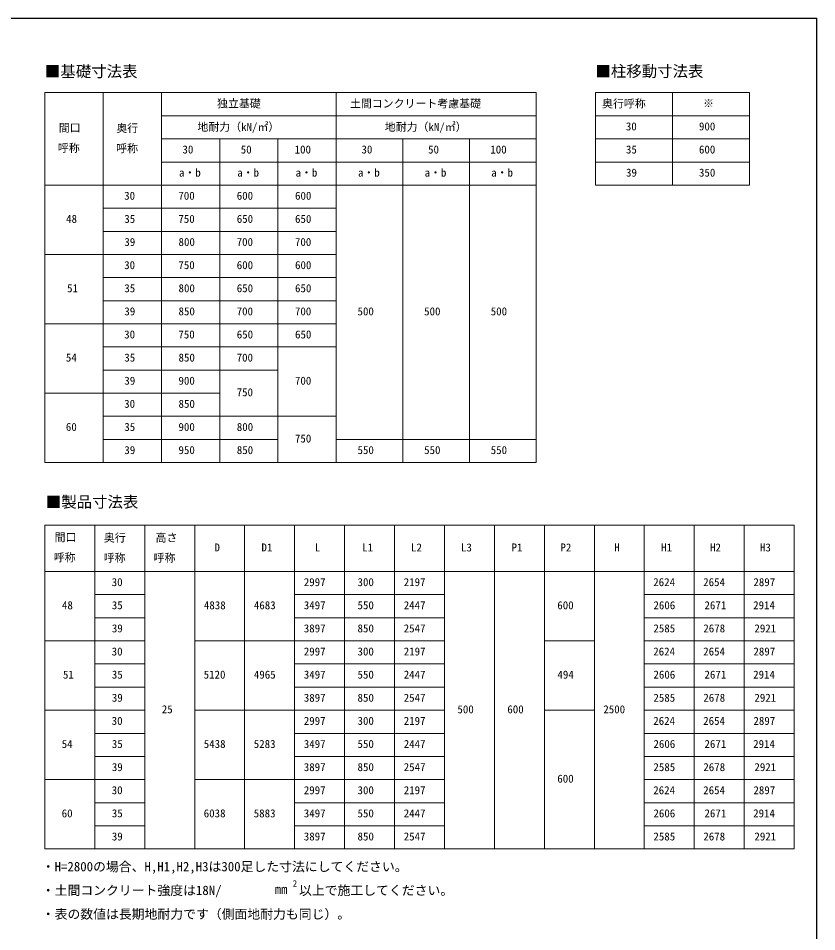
# Model space of a CAD drawing. Units: millimetres, scale not verified. Extents: x -700 to 700, y -1044 to 1038.
# Drawn here: x 79 to 700, y 285 to 996 of the extents above; entities that cross this region are included whole.
import ezdxf
from ezdxf.enums import TextEntityAlignment as Align

# ---------------------------------------------------------------- set-up
doc = ezdxf.new("R2010")
doc.units = ezdxf.units.MM
doc.header["$LTSCALE"] = 6
doc.layers.add('0-1_TABLE1', color=7, linetype='Continuous', lineweight=18)
doc.layers.add('0-2_USER1', color=3, linetype='Continuous')
doc.layers.add('0-9_YKK_ZWAK', color=7, linetype='Continuous')
doc.styles.add('ＭＳ ゴシック', font='')
doc.styles.get('ＭＳ ゴシック').set_extended_font_data('MS Gothic')

msp = doc.modelspace()

# ---------------------------------------------------------------- linework, layer by layer
at = {"layer": '0-1_TABLE1'}
for p, q in [((99.264, 938.492), (481.584, 938.492)), ((99.264, 938.492), (99.264, 650.492)), ((144.624, 938.492), (144.624, 650.492)), ((189.984, 938.492), (189.984, 650.492)), ((527.737, 938.492), (527.737, 866.492)), ((587.737, 938.492), (587.737, 866.492)), ((647.737, 938.492), (647.737, 866.492)), ((189.984, 920.492), (481.584, 920.492)), ((527.737, 920.492), (647.737, 920.492)), ((189.984, 902.492), (481.584, 902.492)), ((235.344, 902.492), (235.344, 650.492)), ((280.704, 902.492), (280.704, 650.492)), ((377.904, 902.492), (377.904, 650.492)), ((429.744, 902.492), (429.744, 650.492)), ((527.737, 902.492), (647.737, 902.492)), ((189.984, 884.492), (481.584, 884.492)), ((527.737, 884.492), (647.737, 884.492)), ((99.264, 866.492), (481.584, 866.492)), ((527.737, 866.492), (647.737, 866.492)), ((144.624, 848.492), (326.064, 848.492)), ((144.624, 830.492), (326.064, 830.492)), ((99.264, 812.492), (326.064, 812.492)), ((144.624, 794.492), (326.064, 794.492)), ((144.624, 776.492), (326.064, 776.492)), ((99.264, 758.492), (326.064, 758.492)), ((144.624, 740.492), (326.064, 740.492)), ((144.624, 722.492), (280.704, 722.492)), ((99.264, 704.492), (235.344, 704.492)), ((144.624, 686.492), (326.064, 686.492)), ((144.624, 668.492), (280.704, 668.492)), ((326.064, 668.492), (481.584, 668.492)), ((99.264, 601.678), (682.464, 601.678)), ((99.264, 601.678), (99.264, 349.678)), ((138.144, 601.678), (138.144, 349.678)), ((177.024, 601.678), (177.024, 349.678)), ((215.904, 601.678), (215.904, 349.678)), ((254.784, 601.678), (254.784, 349.678)), ((293.664, 601.678), (293.664, 349.678)), ((332.544, 601.678), (332.544, 349.678)), ((371.424, 601.678), (371.424, 349.678)), ((410.304, 601.678), (410.304, 349.678)), ((449.184, 601.678), (449.184, 349.678)), ((488.064, 601.678), (488.064, 349.678)), ((526.944, 601.678), (526.944, 349.678)), ((565.824, 601.678), (565.824, 349.678)), ((604.704, 601.678), (604.704, 349.678)), ((643.584, 601.678), (643.584, 349.678)), ((682.464, 601.678), (682.464, 349.678)), ((99.264, 565.678), (682.464, 565.678)), ((138.144, 547.678), (177.024, 547.678)), ((293.664, 547.678), (410.304, 547.678)), ((565.824, 547.678), (682.464, 547.678)), ((138.144, 529.678), (177.024, 529.678)), ((293.664, 529.678), (410.304, 529.678)), ((565.824, 529.678), (682.464, 529.678)), ((99.264, 511.678), (177.024, 511.678)), ((215.904, 511.678), (410.304, 511.678)), ((488.064, 511.678), (526.944, 511.678)), ((565.824, 511.678), (682.464, 511.678)), ((138.144, 493.678), (177.024, 493.678)), ((293.664, 493.678), (410.304, 493.678)), ((565.824, 493.678), (682.464, 493.678)), ((138.144, 475.678), (177.024, 475.678)), ((293.664, 475.678), (410.304, 475.678)), ((565.824, 475.678), (682.464, 475.678)), ((99.264, 457.678), (177.024, 457.678)), ((215.904, 457.678), (410.304, 457.678)), ((488.064, 457.678), (526.944, 457.678)), ((565.824, 457.678), (682.464, 457.678)), ((138.144, 439.678), (177.024, 439.678)), ((293.664, 439.678), (410.304, 439.678)), ((565.824, 439.678), (682.464, 439.678)), ((138.144, 421.678), (177.024, 421.678)), ((293.664, 421.678), (410.304, 421.678)), ((565.824, 421.678), (682.464, 421.678)), ((99.264, 403.678), (177.024, 403.678)), ((215.904, 403.678), (410.304, 403.678)), ((565.824, 403.678), (682.464, 403.678)), ((138.144, 385.678), (177.024, 385.678)), ((293.664, 385.678), (410.304, 385.678)), ((565.824, 385.678), (682.464, 385.678)), ((138.144, 367.678), (177.024, 367.678)), ((293.664, 367.678), (410.304, 367.678)), ((565.824, 367.678), (682.464, 367.678))]:
    msp.add_line(p, q, dxfattribs=at)
for points in [[(326.064, 938.492), (326.064, 668.492), (326.064, 650.492)], [(481.584, 938.492), (481.584, 902.492), (481.584, 650.492)], [(527.737, 938.492), (587.737, 938.492), (647.737, 938.492)], [(99.264, 650.492), (144.624, 650.492), (481.584, 650.492)], [(99.264, 349.678), (138.144, 349.678), (177.024, 349.678), (293.664, 349.678), (449.184, 349.678), (565.824, 349.678), (682.464, 349.678)]]:
    msp.add_lwpolyline(points, dxfattribs=at)
at = {"layer": '0-9_YKK_ZWAK'}
msp.add_line((-700, 996.4), (700, 996.4), dxfattribs=at)
msp.add_lwpolyline([(-700, -1043.6), (700, -1043.6), (700, 996.4)], dxfattribs=at)

# ---------------------------------------------------------------- texts
at = {"layer": '0-1_TABLE1', "style": 'ＭＳ ゴシック'}
for s, p in [('独立基礎', (233.297, 925.024)), ('土間コンクリート考慮基礎', (336.717, 925.024)), ('奥行呼称', (532.938, 924.976)), ('※', (611.556, 925.145)), ('間口', (110.112, 906.098)), ('奥行', (154.916, 905.808)), ('地耐力（kN/㎡）', (218.011, 906.831)), ('地耐力（kN/㎡）', (363.811, 906.831)), ('30', (551.459, 907.242)), ('900', (608.344, 907.242)), ('呼称', (109.435, 890.434)), ('呼称', (154.795, 890.144)), ('30', (206.385, 889.242)), ('50', (251.745, 889.242)), ('100', (293.677, 889.242)), ('30', (345.705, 889.242)), ('50', (397.545, 889.242)), ('100', (445.957, 889.242)), ('35', (551.556, 889.242)), ('600', (608.344, 889.242)), ('a・b', (203.657, 871.242)), ('a・b', (249.017, 871.242)), ('a・b', (294.377, 871.242)), ('a・b', (342.977, 871.242)), ('a・b', (394.817, 871.242)), ('a・b', (446.657, 871.242)), ('39', (551.58, 871.242)), ('350', (608.368, 871.242)), ('30', (161.025, 853.242)), ('700', (203.198, 853.242)), ('600', (248.63, 853.242)), ('600', (293.99, 853.242)), ('48', (115.835, 835.242)), ('35', (161.122, 835.242)), ('750', (203.198, 835.242)), ('650', (248.63, 835.242)), ('650', (293.99, 835.242)), ('39', (161.146, 817.242)), ('800', (203.319, 817.242)), ('700', (248.558, 817.242)), ('700', (293.918, 817.242)), ('30', (161.025, 799.242)), ('750', (203.198, 799.242)), ('600', (248.63, 799.242)), ('600', (293.99, 799.242)), ('51', (116.607, 781.242)), ('35', (161.122, 781.242)), ('800', (203.319, 781.242)), ('650', (248.63, 781.242)), ('650', (293.99, 781.242)), ('39', (161.146, 763.242)), ('850', (203.319, 763.242)), ('700', (248.558, 763.242)), ('700', (293.918, 763.242)), ('500', (342.615, 763.242)), ('500', (394.455, 763.242)), ('500', (446.295, 763.242)), ('30', (161.025, 745.242)), ('750', (203.198, 745.242)), ('650', (248.63, 745.242)), ('650', (293.99, 745.242)), ('54', (115.641, 727.242)), ('35', (161.122, 727.242)), ('850', (203.319, 727.242)), ('700', (248.558, 727.242)), ('39', (161.146, 709.242)), ('900', (203.27, 709.242)), ('700', (293.918, 709.242)), ('750', (248.558, 700.242)), ('30', (161.025, 691.242)), ('850', (203.319, 691.242)), ('60', (115.641, 673.242)), ('35', (161.122, 673.242)), ('900', (203.27, 673.242)), ('800', (248.679, 673.242)), ('750', (293.918, 664.242)), ('39', (161.146, 655.242)), ('950', (203.27, 655.242)), ('850', (248.679, 655.242)), ('550', (342.615, 655.242)), ('550', (394.455, 655.242)), ('550', (446.295, 655.242)), ('間口', (106.872, 587.284)), ('奥行', (145.196, 586.994)), ('高さ', (185.477, 587.019)), ('D', (231.311, 579.428)), ('D1', (267.873, 579.428)), ('L', (309.361, 579.428)), ('L1', (346.237, 579.428)), ('L2', (384.272, 579.428)), ('L3', (423.152, 579.428)), ('P1', (462.49, 579.428)), ('P2', (500.525, 579.428)), ('H', (542.424, 579.428)), ('H1', (578.937, 579.428)), ('H2', (616.972, 579.428)), ('H3', (655.852, 579.428)), ('呼称', (106.195, 571.62)), ('呼称', (145.075, 571.331)), ('呼称', (183.955, 571.355)), ('30', (151.305, 552.428)), ('2997', (300.813, 552.428)), ('300', (342.615, 552.428)), ('2197', (378.573, 552.428)), ('2624', (572.78, 552.428)), ('2654', (611.66, 552.428)), ('2897', (650.733, 552.428)), ('48', (112.595, 534.428)), ('35', (151.402, 534.428)), ('4838', (223.053, 534.428)), ('4683', (261.957, 534.428)), ('3497', (300.813, 534.428)), ('550', (342.615, 534.428)), ('2447', (378.573, 534.428)), ('600', (498.11, 534.428)), ('2606', (572.924, 534.428)), ('2671', (612.625, 534.428)), ('2914', (650.54, 534.428)), ('39', (151.426, 516.428)), ('3897', (300.813, 516.428)), ('850', (342.639, 516.428)), ('2547', (378.573, 516.428)), ('2585', (572.9, 516.428)), ('2678', (611.756, 516.428)), ('2921', (651.505, 516.428)), ('30', (151.305, 498.428)), ('2997', (300.813, 498.428)), ('300', (342.615, 498.428)), ('2197', (378.573, 498.428)), ('2624', (572.78, 498.428)), ('2654', (611.66, 498.428)), ('2897', (650.733, 498.428)), ('51', (113.367, 480.428)), ('35', (151.402, 480.428)), ('5120', (222.884, 480.428)), ('4965', (261.957, 480.428)), ('3497', (300.813, 480.428)), ('550', (342.615, 480.428)), ('2447', (378.573, 480.428)), ('494', (498.207, 480.428)), ('2606', (572.924, 480.428)), ('2671', (612.625, 480.428)), ('2914', (650.54, 480.428)), ('39', (151.426, 462.428)), ('3897', (300.813, 462.428)), ('850', (342.639, 462.428)), ('2547', (378.573, 462.428)), ('2585', (572.9, 462.428)), ('2678', (611.756, 462.428)), ('2921', (651.505, 462.428)), ('25', (190.282, 453.428)), ('500', (420.375, 453.428)), ('600', (459.23, 453.428)), ('2500', (533.924, 453.428)), ('30', (151.305, 444.428)), ('2997', (300.813, 444.428)), ('300', (342.615, 444.428)), ('2197', (378.573, 444.428)), ('2624', (572.78, 444.428)), ('2654', (611.66, 444.428)), ('2897', (650.733, 444.428)), ('54', (112.401, 426.428)), ('35', (151.402, 426.428)), ('5438', (222.956, 426.428)), ('5283', (261.86, 426.428)), ('3497', (300.813, 426.428)), ('550', (342.615, 426.428)), ('2447', (378.573, 426.428)), ('2606', (572.924, 426.428)), ('2671', (612.625, 426.428)), ('2914', (650.54, 426.428)), ('39', (151.426, 408.428)), ('3897', (300.813, 408.428)), ('850', (342.639, 408.428)), ('2547', (378.573, 408.428)), ('2585', (572.9, 408.428)), ('2678', (611.756, 408.428)), ('2921', (651.505, 408.428)), ('600', (498.11, 399.428)), ('30', (151.305, 390.428)), ('2997', (300.813, 390.428)), ('300', (342.615, 390.428)), ('2197', (378.573, 390.428)), ('2624', (572.78, 390.428)), ('2654', (611.66, 390.428)), ('2897', (650.733, 390.428)), ('60', (112.401, 372.428)), ('35', (151.402, 372.428)), ('6038', (222.932, 372.428)), ('5883', (261.86, 372.428)), ('3497', (300.813, 372.428)), ('550', (342.615, 372.428)), ('2447', (378.573, 372.428)), ('2606', (572.924, 372.428)), ('2671', (612.625, 372.428)), ('2914', (650.54, 372.428)), ('39', (151.426, 354.428)), ('3897', (300.813, 354.428)), ('850', (342.639, 354.428)), ('2547', (378.573, 354.428)), ('2585', (572.9, 354.428)), ('2678', (611.756, 354.428)), ('2921', (651.505, 354.428))]:
    msp.add_text(s, height=6.232, dxfattribs=at).set_placement(p, align=Align.BOTTOM_LEFT)
at = {"layer": '0-2_USER1', "style": 'ＭＳ ゴシック'}
for s, height, p in [('■基礎寸法表', 8.798, (99.357, 948.006)), ('■柱移動寸法表', 8.798, (527.83, 948.143)), ('■製品寸法表', 8.798, (100.047, 612.839)), ('・H=2800の場合、H,H1,H2,H3は300足した寸法にしてください。', 7.331, (96.878, 330.084)), ('・土間コンクリート強度は18N/', 7.331, (96.878, 311.599)), ('㎜', 7.331, (278.128, 312.508)), ('2', 5.132, (292.156, 318.675)), ('以上で施工してください。', 7.331, (297.088, 311.599)), ('・表の数値は長期地耐力です（側面地耐力も同じ）。', 7.331, (96.878, 293.114))]:
    msp.add_text(s, height=height, dxfattribs=at).set_placement(p, align=Align.BOTTOM_LEFT)

doc.saveas('drawing.dxf')
